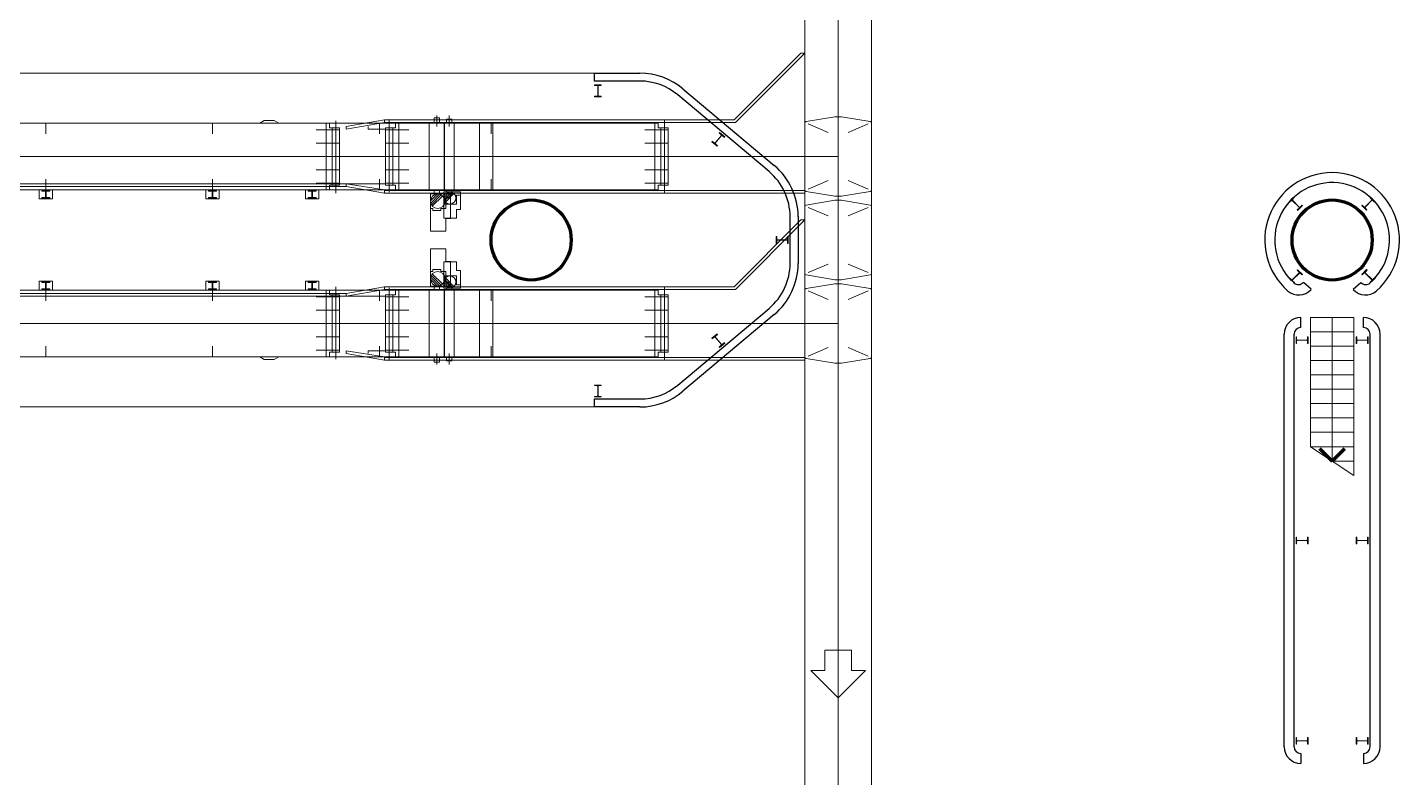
# Model space of a CAD drawing. Header units: metres. Extents: x 1807 to 3745, y 842 to 1968.
# Drawn here: x 3502.45 to 3523.01, y 1359.95 to 1371.18 of the extents above; entities that cross this region are included whole.
import ezdxf

# ---------------------------------------------------------------- set-up
doc = ezdxf.new("R2010")
doc.units = ezdxf.units.M
doc.header["$MEASUREMENT"] = 0
doc.layers.add('Level 1', color=7, linetype='Continuous', lineweight=0)

msp = doc.modelspace()

# ---------------------------------------------------------------- linework, layer by layer
at = {"layer": 'Level 1', "color": 7, "linetype": 'Continuous', "lineweight": 0}
for p, q in [((3514.1, 1265.482), (3514.1, 1396.1)), ((3515.1, 1265.482), (3515.1, 1396.1)), ((3513.043, 1369.8), (3514.043, 1370.8)), ((3513.06, 1369.76), (3514.1, 1370.8)), ((3514.043, 1370.8), (3514.1, 1370.8)), ((3511.63, 1370.5), (3486.27, 1370.5)), ((3513.643, 1369.116), (3512.273, 1370.266)), ((3511.853, 1369.75), (3486.047, 1369.75)), ((3502.728, 1369.75), (3502.728, 1369.59)), ((3505.228, 1369.75), (3505.228, 1369.59)), ((3506.003, 1369.79), (3505.934, 1369.75)), ((3506.003, 1369.79), (3506.153, 1369.79)), ((3506.223, 1369.75), (3506.153, 1369.79)), ((3506.978, 1369.75), (3506.928, 1369.75)), ((3506.978, 1369.68), (3506.978, 1369.75)), ((3507.128, 1369.68), (3506.978, 1369.68)), ((3507.128, 1368.82), (3507.128, 1369.68)), ((3507.228, 1369.7), (3507.803, 1369.8)), ((3507.803, 1369.76), (3507.228, 1369.66)), ((3507.228, 1369.66), (3507.228, 1369.7)), ((3507.559, 1369.7), (3507.559, 1369.66)), ((3507.818, 1369.66), (3507.559, 1369.66)), ((3507.728, 1369.75), (3507.728, 1369.59)), ((3512, 1369.8), (3507.803, 1369.8)), ((3507.803, 1369.76), (3507.803, 1369.8)), ((3512, 1369.76), (3507.803, 1369.76)), ((3507.819, 1369.68), (3507.819, 1368.82)), ((3507.819, 1369.68), (3507.969, 1369.68)), ((3507.968, 1369.75), (3508.018, 1369.75)), ((3507.969, 1369.68), (3507.969, 1369.75)), ((3508.688, 1369.76), (3508.488, 1369.76)), ((3508.548, 1369.83), (3508.548, 1369.76)), ((3508.628, 1369.83), (3508.548, 1369.83)), ((3508.628, 1369.83), (3508.628, 1369.76)), ((3508.847, 1369.76), (3508.697, 1369.76)), ((3508.812, 1369.81), (3508.732, 1369.81)), ((3508.732, 1369.81), (3508.732, 1369.76)), ((3508.812, 1369.81), (3508.812, 1369.76)), ((3509.4, 1369.59), (3509.4, 1369.75)), ((3511.903, 1369.75), (3511.853, 1369.75)), ((3511.903, 1369.68), (3511.903, 1369.75)), ((3512.053, 1369.68), (3511.903, 1369.68)), ((3512, 1369.8), (3512.72, 1369.8)), ((3512, 1368.7), (3512, 1369.8)), ((3512, 1369.76), (3512.72, 1369.76)), ((3512.053, 1368.82), (3512.053, 1369.68)), ((3512.72, 1369.8), (3513.043, 1369.8)), ((3512.72, 1369.76), (3513.06, 1369.76)), ((3514.1, 1369.749), (3514.1, 1368.751)), ((3514.55, 1369.845), (3514.121, 1369.774)), ((3514.15, 1369.738), (3514.45, 1369.611)), ((3514.65, 1369.845), (3514.55, 1369.845)), ((3514.65, 1369.845), (3515.079, 1369.774)), ((3515.05, 1369.738), (3514.75, 1369.611)), ((3515.1, 1369.749), (3515.1, 1368.751)), ((3515.1, 1369.749), (3515.1, 1368.751)), ((3507.128, 1369.65), (3506.778, 1369.65)), ((3507.128, 1369.45), (3506.778, 1369.45)), ((3507.819, 1369.65), (3508.169, 1369.65)), ((3507.819, 1369.45), (3508.169, 1369.45)), ((3512.053, 1369.65), (3511.703, 1369.65)), ((3512.053, 1369.45), (3511.703, 1369.45)), ((3507.128, 1369.25), (3506.778, 1369.25)), ((3507.819, 1369.25), (3508.169, 1369.25)), ((3512.053, 1369.25), (3511.703, 1369.25)), ((3512.721, 1369.251), (3512.719, 1369.249)), ((3512.721, 1369.249), (3512.719, 1369.251)), ((3514.601, 1369.251), (3514.599, 1369.249)), ((3514.601, 1369.249), (3514.599, 1369.251)), ((3514.599, 1369.251), (3514.601, 1369.249)), ((3514.601, 1369.251), (3514.599, 1369.249)), ((3507.128, 1369.05), (3506.778, 1369.05)), ((3507.819, 1369.05), (3508.169, 1369.05)), ((3512.053, 1369.05), (3511.703, 1369.05)), ((3507.818, 1368.84), (3488.228, 1368.84)), ((3502.728, 1368.91), (3502.728, 1368.75)), ((3505.228, 1368.91), (3505.228, 1368.75)), ((3507.128, 1368.85), (3506.778, 1368.85)), ((3507.228, 1368.8), (3507.228, 1368.84)), ((3507.228, 1368.84), (3507.803, 1368.75)), ((3507.728, 1368.91), (3507.728, 1368.75)), ((3507.819, 1368.85), (3508.169, 1368.85)), ((3509.4, 1368.75), (3509.4, 1368.91)), ((3512.053, 1368.85), (3511.703, 1368.85)), ((3514.15, 1368.762), (3514.45, 1368.889)), ((3515.05, 1368.762), (3514.75, 1368.889)), ((3511.853, 1368.75), (3487.489, 1368.75)), ((3507.228, 1368.8), (3488.228, 1368.8)), ((3502.628, 1368.616), (3502.628, 1368.75)), ((3502.628, 1368.75), (3502.828, 1368.75)), ((3502.668, 1368.74), (3502.788, 1368.74)), ((3502.668, 1368.74), (3502.668, 1368.73)), ((3502.668, 1368.73), (3502.723, 1368.73)), ((3502.668, 1368.636), (3502.668, 1368.626)), ((3502.668, 1368.636), (3502.723, 1368.636)), ((3502.688, 1368.75), (3502.688, 1368.74)), ((3502.723, 1368.73), (3502.723, 1368.636)), ((3502.733, 1368.73), (3502.788, 1368.73)), ((3502.733, 1368.73), (3502.733, 1368.636)), ((3502.733, 1368.636), (3502.788, 1368.636)), ((3502.768, 1368.75), (3502.768, 1368.74)), ((3502.788, 1368.74), (3502.788, 1368.73)), ((3502.788, 1368.636), (3502.788, 1368.626)), ((3502.828, 1368.616), (3502.828, 1368.75)), ((3505.128, 1368.616), (3505.128, 1368.75)), ((3505.128, 1368.75), (3505.328, 1368.75)), ((3505.168, 1368.74), (3505.288, 1368.74)), ((3505.168, 1368.74), (3505.168, 1368.73)), ((3505.168, 1368.73), (3505.223, 1368.73)), ((3505.168, 1368.636), (3505.168, 1368.626)), ((3505.168, 1368.636), (3505.223, 1368.636)), ((3505.188, 1368.75), (3505.188, 1368.74)), ((3505.223, 1368.73), (3505.223, 1368.636)), ((3505.233, 1368.73), (3505.288, 1368.73)), ((3505.233, 1368.73), (3505.233, 1368.636)), ((3505.233, 1368.636), (3505.288, 1368.636)), ((3505.268, 1368.75), (3505.268, 1368.74)), ((3505.288, 1368.74), (3505.288, 1368.73)), ((3505.288, 1368.636), (3505.288, 1368.626)), ((3505.328, 1368.616), (3505.328, 1368.75)), ((3506.62, 1368.616), (3506.62, 1368.75)), ((3506.62, 1368.75), (3506.82, 1368.75)), ((3506.66, 1368.74), (3506.78, 1368.74)), ((3506.66, 1368.74), (3506.66, 1368.73)), ((3506.66, 1368.73), (3506.715, 1368.73)), ((3506.66, 1368.636), (3506.66, 1368.626)), ((3506.66, 1368.636), (3506.715, 1368.636)), ((3506.68, 1368.75), (3506.68, 1368.74)), ((3506.715, 1368.73), (3506.715, 1368.636)), ((3506.725, 1368.73), (3506.78, 1368.73)), ((3506.725, 1368.73), (3506.725, 1368.636)), ((3506.725, 1368.636), (3506.78, 1368.636)), ((3506.76, 1368.75), (3506.76, 1368.74)), ((3506.78, 1368.74), (3506.78, 1368.73)), ((3506.78, 1368.636), (3506.78, 1368.626)), ((3506.82, 1368.616), (3506.82, 1368.75)), ((3506.978, 1368.75), (3506.928, 1368.75)), ((3507.128, 1368.82), (3506.978, 1368.82)), ((3506.978, 1368.82), (3506.978, 1368.75)), ((3507.803, 1368.7), (3507.228, 1368.8)), ((3507.803, 1368.7), (3507.803, 1368.75)), ((3512, 1368.74), (3507.803, 1368.74)), ((3512, 1368.7), (3507.803, 1368.7)), ((3507.819, 1368.82), (3507.969, 1368.82)), ((3507.968, 1368.75), (3508.018, 1368.75)), ((3507.969, 1368.82), (3507.969, 1368.75)), ((3508.688, 1368.74), (3508.488, 1368.74)), ((3508.492, 1368.69), (3508.492, 1368.472)), ((3508.492, 1368.69), (3508.792, 1368.69)), ((3508.493, 1368.587), (3508.596, 1368.69)), ((3508.496, 1368.554), (3508.628, 1368.687)), ((3508.506, 1368.529), (3508.654, 1368.677)), ((3508.52, 1368.508), (3508.675, 1368.663)), ((3508.548, 1368.74), (3508.548, 1368.69)), ((3508.628, 1368.74), (3508.628, 1368.69)), ((3508.692, 1368.72), (3508.692, 1368.538)), ((3508.692, 1368.72), (3508.942, 1368.72)), ((3508.692, 1368.634), (3508.779, 1368.72)), ((3508.695, 1368.607), (3508.805, 1368.717)), ((3508.847, 1368.74), (3508.697, 1368.74)), ((3508.703, 1368.586), (3508.827, 1368.709)), ((3508.715, 1368.568), (3508.844, 1368.697)), ((3508.72, 1368.63), (3508.792, 1368.63)), ((3508.72, 1368.63), (3508.72, 1368.472)), ((3508.732, 1368.74), (3508.732, 1368.72)), ((3508.792, 1368.69), (3508.792, 1368.63)), ((3508.812, 1368.74), (3508.812, 1368.72)), ((3508.882, 1368.67), (3508.942, 1368.67)), ((3508.882, 1368.67), (3508.882, 1368.538)), ((3508.942, 1368.72), (3508.942, 1368.67)), ((3511.903, 1368.75), (3511.853, 1368.75)), ((3512.053, 1368.82), (3511.903, 1368.82)), ((3511.903, 1368.82), (3511.903, 1368.75)), ((3512, 1368.74), (3512.72, 1368.74)), ((3512, 1368.7), (3512.72, 1368.7)), ((3512.72, 1368.74), (3514.1, 1368.74)), ((3512.72, 1368.7), (3514.1, 1368.7)), ((3514.55, 1368.655), (3514.121, 1368.727)), ((3514.65, 1368.655), (3514.55, 1368.655)), ((3514.65, 1368.655), (3515.079, 1368.727)), ((3502.628, 1368.616), (3502.828, 1368.616)), ((3502.668, 1368.626), (3502.788, 1368.626)), ((3505.128, 1368.616), (3505.328, 1368.616)), ((3505.168, 1368.626), (3505.288, 1368.626)), ((3506.62, 1368.616), (3506.82, 1368.616)), ((3506.66, 1368.626), (3506.78, 1368.626)), ((3508.492, 1368.472), (3508.528, 1368.472)), ((3508.528, 1368.472), (3508.528, 1368.442)), ((3508.528, 1368.442), (3508.649, 1368.442)), ((3508.648, 1368.472), (3508.648, 1368.442)), ((3508.648, 1368.472), (3508.72, 1368.472)), ((3508.692, 1368.538), (3508.882, 1368.538)), ((3514.1, 1368.499), (3514.1, 1367.501)), ((3514.55, 1368.595), (3514.121, 1368.523)), ((3514.15, 1368.488), (3514.45, 1368.361)), ((3514.65, 1368.595), (3514.55, 1368.595)), ((3514.599, 1368.626), (3514.601, 1368.624)), ((3514.601, 1368.626), (3514.599, 1368.624)), ((3514.65, 1368.595), (3515.079, 1368.523)), ((3515.05, 1368.488), (3514.75, 1368.361)), ((3515.1, 1368.499), (3515.1, 1367.501)), ((3515.1, 1368.499), (3515.1, 1367.501)), ((3513.043, 1367.3), (3514.043, 1368.3)), ((3513.06, 1367.26), (3514.1, 1368.3)), ((3514, 1367.65), (3514, 1368.35)), ((3514.043, 1368.3), (3514.1, 1368.3)), ((3514.599, 1368.001), (3514.601, 1367.999)), ((3514.601, 1368.001), (3514.599, 1367.999)), ((3514.15, 1367.512), (3514.45, 1367.639)), ((3515.05, 1367.512), (3514.75, 1367.639)), ((3508.492, 1367.528), (3508.528, 1367.528)), ((3508.492, 1367.31), (3508.492, 1367.528)), ((3508.493, 1367.413), (3508.596, 1367.31)), ((3508.496, 1367.446), (3508.628, 1367.313)), ((3508.506, 1367.471), (3508.654, 1367.323)), ((3508.52, 1367.492), (3508.675, 1367.338)), ((3508.528, 1367.558), (3508.649, 1367.558)), ((3508.528, 1367.528), (3508.528, 1367.558)), ((3508.648, 1367.528), (3508.648, 1367.558)), ((3508.648, 1367.528), (3508.72, 1367.528)), ((3508.692, 1367.462), (3508.882, 1367.462)), ((3508.692, 1367.28), (3508.692, 1367.462)), ((3508.695, 1367.393), (3508.805, 1367.283)), ((3508.703, 1367.414), (3508.827, 1367.291)), ((3508.715, 1367.432), (3508.844, 1367.303)), ((3508.72, 1367.37), (3508.72, 1367.528)), ((3508.882, 1367.33), (3508.882, 1367.462)), ((3514.55, 1367.405), (3514.121, 1367.477)), ((3514.65, 1367.405), (3514.55, 1367.405)), ((3514.65, 1367.405), (3515.079, 1367.477)), ((3511.853, 1367.25), (3486.047, 1367.25)), ((3507.228, 1367.2), (3488.228, 1367.2)), ((3502.628, 1367.384), (3502.628, 1367.25)), ((3502.628, 1367.384), (3502.828, 1367.384)), ((3502.628, 1367.25), (3502.828, 1367.25)), ((3502.668, 1367.374), (3502.788, 1367.374)), ((3502.668, 1367.364), (3502.668, 1367.374)), ((3502.668, 1367.364), (3502.723, 1367.364)), ((3502.668, 1367.27), (3502.723, 1367.27)), ((3502.668, 1367.26), (3502.668, 1367.27)), ((3502.668, 1367.26), (3502.788, 1367.26)), ((3502.688, 1367.25), (3502.688, 1367.26)), ((3502.723, 1367.27), (3502.723, 1367.364)), ((3502.728, 1367.09), (3502.728, 1367.25)), ((3502.733, 1367.364), (3502.788, 1367.364)), ((3502.733, 1367.27), (3502.733, 1367.364)), ((3502.733, 1367.27), (3502.788, 1367.27)), ((3502.768, 1367.25), (3502.768, 1367.26)), ((3502.788, 1367.364), (3502.788, 1367.374)), ((3502.788, 1367.26), (3502.788, 1367.27)), ((3502.828, 1367.384), (3502.828, 1367.25)), ((3505.128, 1367.384), (3505.128, 1367.25)), ((3505.128, 1367.384), (3505.328, 1367.384)), ((3505.128, 1367.25), (3505.328, 1367.25)), ((3505.168, 1367.374), (3505.288, 1367.374)), ((3505.168, 1367.364), (3505.168, 1367.374)), ((3505.168, 1367.364), (3505.223, 1367.364)), ((3505.168, 1367.27), (3505.223, 1367.27)), ((3505.168, 1367.26), (3505.168, 1367.27)), ((3505.168, 1367.26), (3505.288, 1367.26)), ((3505.188, 1367.25), (3505.188, 1367.26)), ((3505.223, 1367.27), (3505.223, 1367.364)), ((3505.228, 1367.09), (3505.228, 1367.25)), ((3505.233, 1367.364), (3505.288, 1367.364)), ((3505.233, 1367.27), (3505.233, 1367.364)), ((3505.233, 1367.27), (3505.288, 1367.27)), ((3505.268, 1367.25), (3505.268, 1367.26)), ((3505.288, 1367.364), (3505.288, 1367.374)), ((3505.288, 1367.26), (3505.288, 1367.27)), ((3505.328, 1367.384), (3505.328, 1367.25)), ((3506.62, 1367.384), (3506.62, 1367.25)), ((3506.62, 1367.384), (3506.82, 1367.384)), ((3506.62, 1367.25), (3506.82, 1367.25)), ((3506.66, 1367.374), (3506.78, 1367.374)), ((3506.66, 1367.364), (3506.66, 1367.374)), ((3506.66, 1367.364), (3506.715, 1367.364)), ((3506.66, 1367.27), (3506.715, 1367.27)), ((3506.66, 1367.26), (3506.66, 1367.27)), ((3506.66, 1367.26), (3506.78, 1367.26)), ((3506.68, 1367.25), (3506.68, 1367.26)), ((3506.715, 1367.27), (3506.715, 1367.364)), ((3506.725, 1367.364), (3506.78, 1367.364)), ((3506.725, 1367.27), (3506.725, 1367.364)), ((3506.725, 1367.27), (3506.78, 1367.27)), ((3506.76, 1367.25), (3506.76, 1367.26)), ((3506.78, 1367.364), (3506.78, 1367.374)), ((3506.78, 1367.26), (3506.78, 1367.27)), ((3506.82, 1367.384), (3506.82, 1367.25)), ((3506.978, 1367.25), (3506.928, 1367.25)), ((3506.978, 1367.18), (3506.978, 1367.25)), ((3507.228, 1367.2), (3507.803, 1367.3)), ((3507.803, 1367.26), (3507.228, 1367.16)), ((3507.228, 1367.16), (3507.228, 1367.2)), ((3507.728, 1367.09), (3507.728, 1367.25)), ((3512, 1367.3), (3507.803, 1367.3)), ((3507.803, 1367.26), (3507.803, 1367.3)), ((3512, 1367.26), (3507.803, 1367.26)), ((3507.968, 1367.25), (3508.018, 1367.25)), ((3507.969, 1367.18), (3507.969, 1367.25)), ((3508.688, 1367.26), (3508.488, 1367.26)), ((3508.492, 1367.31), (3508.792, 1367.31)), ((3508.548, 1367.26), (3508.548, 1367.31)), ((3508.628, 1367.26), (3508.628, 1367.31)), ((3508.692, 1367.367), (3508.779, 1367.28)), ((3508.692, 1367.28), (3508.942, 1367.28)), ((3508.847, 1367.26), (3508.697, 1367.26)), ((3508.72, 1367.37), (3508.792, 1367.37)), ((3508.732, 1367.26), (3508.732, 1367.28)), ((3508.792, 1367.31), (3508.792, 1367.37)), ((3508.812, 1367.26), (3508.812, 1367.28)), ((3508.882, 1367.33), (3508.942, 1367.33)), ((3508.942, 1367.28), (3508.942, 1367.33)), ((3509.4, 1367.09), (3509.4, 1367.25)), ((3511.903, 1367.25), (3511.853, 1367.25)), ((3511.903, 1367.18), (3511.903, 1367.25)), ((3512, 1367.3), (3512.72, 1367.3)), ((3512, 1366.2), (3512, 1367.3)), ((3512, 1367.26), (3512.72, 1367.26)), ((3512.72, 1367.3), (3513.043, 1367.3)), ((3512.72, 1367.26), (3513.06, 1367.26)), ((3514.1, 1367.249), (3514.1, 1366.251)), ((3514.55, 1367.345), (3514.121, 1367.273)), ((3514.15, 1367.238), (3514.45, 1367.111)), ((3514.65, 1367.345), (3514.55, 1367.345)), ((3514.599, 1367.376), (3514.601, 1367.374)), ((3514.601, 1367.376), (3514.599, 1367.374)), ((3514.65, 1367.345), (3515.079, 1367.273)), ((3515.05, 1367.238), (3514.75, 1367.111)), ((3515.1, 1367.249), (3515.1, 1366.251)), ((3515.1, 1367.249), (3515.1, 1366.251)), ((3507.818, 1367.16), (3488.228, 1367.16)), ((3507.128, 1367.15), (3506.778, 1367.15)), ((3507.128, 1367.18), (3506.978, 1367.18)), ((3507.128, 1367.18), (3507.128, 1366.32)), ((3507.819, 1366.32), (3507.819, 1367.18)), ((3507.819, 1367.18), (3507.969, 1367.18)), ((3507.819, 1367.15), (3508.169, 1367.15)), ((3512.053, 1367.15), (3511.703, 1367.15)), ((3512.053, 1367.18), (3511.903, 1367.18)), ((3512.053, 1367.18), (3512.053, 1366.32)), ((3507.128, 1366.95), (3506.778, 1366.95)), ((3507.819, 1366.95), (3508.169, 1366.95)), ((3512.053, 1366.95), (3511.703, 1366.95)), ((3512.273, 1365.734), (3513.643, 1366.884)), ((3522, 1364.69), (3522, 1366.84)), ((3507.128, 1366.75), (3506.778, 1366.75)), ((3507.819, 1366.75), (3508.169, 1366.75)), ((3512.053, 1366.75), (3511.703, 1366.75)), ((3512.721, 1366.751), (3512.719, 1366.749)), ((3512.721, 1366.749), (3512.719, 1366.751)), ((3514.601, 1366.751), (3514.599, 1366.749)), ((3514.601, 1366.749), (3514.599, 1366.751)), ((3514.599, 1366.751), (3514.601, 1366.749)), ((3514.601, 1366.751), (3514.599, 1366.749)), ((3502.728, 1366.25), (3502.728, 1366.41)), ((3505.228, 1366.25), (3505.228, 1366.41)), ((3507.128, 1366.55), (3506.778, 1366.55)), ((3507.728, 1366.25), (3507.728, 1366.41)), ((3507.819, 1366.55), (3508.169, 1366.55)), ((3509.4, 1366.25), (3509.4, 1366.41)), ((3512.053, 1366.55), (3511.703, 1366.55)), ((3514.15, 1366.262), (3514.45, 1366.389)), ((3515.05, 1366.262), (3514.75, 1366.389)), ((3511.853, 1366.25), (3486.047, 1366.25)), ((3506.003, 1366.21), (3505.934, 1366.25)), ((3506.003, 1366.21), (3506.153, 1366.21)), ((3506.223, 1366.25), (3506.153, 1366.21)), ((3507.128, 1366.35), (3506.778, 1366.35)), ((3506.978, 1366.25), (3506.928, 1366.25)), ((3507.128, 1366.32), (3506.978, 1366.32)), ((3506.978, 1366.32), (3506.978, 1366.25)), ((3507.228, 1366.3), (3507.228, 1366.34)), ((3507.228, 1366.34), (3507.803, 1366.25)), ((3507.803, 1366.2), (3507.228, 1366.3)), ((3507.559, 1366.3), (3507.559, 1366.34)), ((3507.818, 1366.34), (3507.559, 1366.34)), ((3507.803, 1366.2), (3507.803, 1366.25)), ((3512, 1366.24), (3507.803, 1366.24)), ((3512, 1366.2), (3507.803, 1366.2)), ((3507.819, 1366.35), (3508.169, 1366.35)), ((3507.819, 1366.32), (3507.969, 1366.32)), ((3507.968, 1366.25), (3508.018, 1366.25)), ((3507.969, 1366.32), (3507.969, 1366.25)), ((3508.688, 1366.24), (3508.488, 1366.24)), ((3508.548, 1366.17), (3508.548, 1366.24)), ((3508.628, 1366.17), (3508.548, 1366.17)), ((3508.628, 1366.17), (3508.628, 1366.24)), ((3508.847, 1366.24), (3508.697, 1366.24)), ((3508.732, 1366.19), (3508.732, 1366.24)), ((3508.812, 1366.19), (3508.732, 1366.19)), ((3508.812, 1366.19), (3508.812, 1366.24)), ((3512.053, 1366.35), (3511.703, 1366.35)), ((3511.903, 1366.25), (3511.853, 1366.25)), ((3512.053, 1366.32), (3511.903, 1366.32)), ((3511.903, 1366.32), (3511.903, 1366.25)), ((3512, 1366.24), (3512.72, 1366.24)), ((3512, 1366.2), (3512.72, 1366.2)), ((3512.72, 1366.24), (3514.1, 1366.24)), ((3512.72, 1366.2), (3514.1, 1366.2)), ((3514.55, 1366.155), (3514.121, 1366.227)), ((3514.65, 1366.155), (3515.079, 1366.227)), ((3514.65, 1366.155), (3514.55, 1366.155)), ((3514.599, 1366.126), (3514.601, 1366.124)), ((3514.601, 1366.126), (3514.599, 1366.124)), ((3486.27, 1365.5), (3511.63, 1365.5)), ((3514.4, 1361.855), (3514.8, 1361.855)), ((3514.4, 1361.855), (3514.4, 1361.555)), ((3514.8, 1361.855), (3514.8, 1361.555)), ((3514.19, 1361.555), (3514.6, 1361.145)), ((3514.19, 1361.555), (3514.4, 1361.555)), ((3514.599, 1361.501), (3514.601, 1361.499)), ((3514.601, 1361.501), (3514.599, 1361.499)), ((3515.01, 1361.555), (3514.6, 1361.145)), ((3514.8, 1361.555), (3515.01, 1361.555)), ((3514.599, 1361.146), (3514.601, 1361.144)), ((3514.601, 1361.146), (3514.599, 1361.144))]:
    msp.add_line(p, q, dxfattribs=at)
at = {"layer": 'Level 1', "color": 7, "linetype": 'Continuous', "lineweight": 0, "ltscale": 4}
for p, q in [((3514.6, 1265.482), (3514.6, 1396.1)), ((3508.588, 1369.7), (3508.588, 1369.864)), ((3508.772, 1369.7), (3508.772, 1369.864)), ((3506.928, 1368.75), (3506.928, 1369.75)), ((3507.018, 1368.82), (3507.018, 1369.68)), ((3507.073, 1368.7), (3507.073, 1369.785)), ((3507.874, 1369.8), (3507.874, 1368.715)), ((3507.929, 1369.68), (3507.929, 1368.82)), ((3508.019, 1369.75), (3508.019, 1368.75)), ((3508.475, 1369.75), (3508.475, 1368.75)), ((3508.697, 1369.75), (3508.697, 1368.75)), ((3508.701, 1369.75), (3508.701, 1368.75)), ((3508.847, 1369.75), (3508.847, 1368.75)), ((3509.228, 1368.75), (3509.228, 1369.75)), ((3509.428, 1368.75), (3509.428, 1369.75)), ((3511.853, 1368.75), (3511.853, 1369.75)), ((3511.943, 1368.82), (3511.943, 1369.68)), ((3511.998, 1368.7), (3511.998, 1369.785)), ((3485.18, 1369.25), (3512.72, 1369.25)), ((3514.6, 1369.25), (3512.72, 1369.25)), ((3508.792, 1368.63), (3508.792, 1368.322)), ((3508.942, 1368.67), (3508.942, 1368.458)), ((3508.492, 1368.134), (3508.492, 1368.472)), ((3508.692, 1368.326), (3508.692, 1368.538)), ((3508.882, 1368.458), (3508.882, 1368.326)), ((3508.882, 1368.458), (3508.942, 1368.458)), ((3508.882, 1368.326), (3508.692, 1368.326)), ((3508.72, 1368.322), (3508.792, 1368.322)), ((3508.72, 1368.322), (3508.72, 1368.134)), ((3508.72, 1368.134), (3508.492, 1368.134)), ((3508.492, 1367.866), (3508.492, 1367.528)), ((3508.72, 1367.866), (3508.492, 1367.866)), ((3508.72, 1367.678), (3508.72, 1367.866)), ((3508.692, 1367.674), (3508.692, 1367.462)), ((3508.882, 1367.674), (3508.692, 1367.674)), ((3508.72, 1367.678), (3508.792, 1367.678)), ((3508.792, 1367.37), (3508.792, 1367.678)), ((3508.882, 1367.542), (3508.882, 1367.674)), ((3508.882, 1367.542), (3508.942, 1367.542)), ((3508.942, 1367.33), (3508.942, 1367.542)), ((3506.928, 1367.25), (3506.928, 1366.25)), ((3507.073, 1367.3), (3507.073, 1366.215)), ((3507.874, 1366.2), (3507.874, 1367.285)), ((3508.019, 1366.25), (3508.019, 1367.25)), ((3508.475, 1366.25), (3508.475, 1367.25)), ((3508.697, 1366.25), (3508.697, 1367.25)), ((3508.701, 1366.25), (3508.701, 1367.25)), ((3508.847, 1366.25), (3508.847, 1367.25)), ((3509.228, 1366.25), (3509.228, 1367.25)), ((3509.428, 1366.25), (3509.428, 1367.25)), ((3511.853, 1367.25), (3511.853, 1366.25)), ((3511.998, 1367.3), (3511.998, 1366.215)), ((3507.018, 1367.18), (3507.018, 1366.32)), ((3507.929, 1366.32), (3507.929, 1367.18)), ((3511.943, 1367.18), (3511.943, 1366.32)), ((3485.18, 1366.75), (3512.72, 1366.75)), ((3514.6, 1366.75), (3512.72, 1366.75)), ((3508.588, 1366.3), (3508.588, 1366.136)), ((3508.772, 1366.3), (3508.772, 1366.136))]:
    msp.add_line(p, q, dxfattribs=at)
at = {"layer": 'Level 1', "color": 7, "linetype": 'Continuous', "lineweight": 30}
for p, q in [((3510.95, 1370.38), (3510.95, 1370.5)), ((3510.95, 1370.5), (3511.63, 1370.5)), ((3511.63, 1370.38), (3510.95, 1370.38)), ((3513.566, 1369.024), (3512.196, 1370.174)), ((3512.273, 1370.266), (3513.643, 1369.116)), ((3513.88, 1367.65), (3513.88, 1368.35)), ((3514, 1368.35), (3514, 1367.65)), ((3521.687, 1367.262), (3521.569, 1367.366)), ((3521.687, 1367.262), (3521.569, 1367.366)), ((3522.313, 1367.262), (3522.431, 1367.366)), ((3512.196, 1365.826), (3513.566, 1366.976)), ((3513.643, 1366.884), (3512.273, 1365.734)), ((3521.531, 1366.69), (3521.531, 1366.84)), ((3522.47, 1366.69), (3522.47, 1366.84)), ((3521.281, 1360.41), (3521.281, 1366.59)), ((3521.431, 1360.41), (3521.431, 1366.59)), ((3522.57, 1360.41), (3522.57, 1366.59)), ((3522.72, 1360.41), (3522.72, 1366.59)), ((3510.95, 1365.62), (3511.63, 1365.62)), ((3510.95, 1365.5), (3510.95, 1365.62)), ((3511.63, 1365.5), (3510.95, 1365.5)), ((3521.531, 1360.31), (3521.531, 1360.16)), ((3522.47, 1360.31), (3522.47, 1360.16))]:
    msp.add_line(p, q, dxfattribs=at)
at = {"layer": 'Level 1', "color": 7, "linetype": 'Continuous', "lineweight": 13}
for p, q in [((3511.051, 1370.322), (3510.95, 1370.322)), ((3510.95, 1370.322), (3510.95, 1370.314)), ((3510.95, 1370.314), (3510.991, 1370.314)), ((3510.998, 1370.307), (3510.998, 1370.16)), ((3511.003, 1370.16), (3511.003, 1370.307)), ((3511.011, 1370.314), (3511.051, 1370.314)), ((3511.051, 1370.314), (3511.051, 1370.322)), ((3510.991, 1370.152), (3510.95, 1370.152)), ((3510.95, 1370.152), (3510.95, 1370.144)), ((3510.95, 1370.144), (3511.051, 1370.144)), ((3511.051, 1370.152), (3511.011, 1370.152)), ((3511.051, 1370.144), (3511.051, 1370.152)), ((3512.708, 1369.472), (3512.713, 1369.479)), ((3512.786, 1369.407), (3512.708, 1369.472)), ((3512.713, 1369.479), (3512.745, 1369.452)), ((3512.755, 1369.453), (3512.85, 1369.566)), ((3512.853, 1369.563), (3512.759, 1369.45)), ((3512.817, 1369.603), (3512.823, 1369.609)), ((3512.849, 1369.576), (3512.817, 1369.603)), ((3512.823, 1369.609), (3512.9, 1369.543)), ((3512.895, 1369.537), (3512.864, 1369.564)), ((3512.9, 1369.543), (3512.895, 1369.537)), ((3512.76, 1369.439), (3512.791, 1369.413)), ((3512.791, 1369.413), (3512.786, 1369.407)), ((3521.357, 1368.57), (3521.429, 1368.642)), ((3521.434, 1368.636), (3521.405, 1368.607)), ((3521.429, 1368.642), (3521.434, 1368.636)), ((3522.565, 1368.638), (3522.57, 1368.643)), ((3522.593, 1368.609), (3522.565, 1368.638)), ((3522.57, 1368.643), (3522.642, 1368.571)), ((3521.363, 1368.565), (3521.357, 1368.57)), ((3521.391, 1368.593), (3521.363, 1368.565)), ((3521.506, 1368.49), (3521.402, 1368.593)), ((3521.405, 1368.597), (3521.509, 1368.493)), ((3521.477, 1368.45), (3521.506, 1368.479)), ((3521.483, 1368.444), (3521.477, 1368.45)), ((3521.554, 1368.516), (3521.483, 1368.444)), ((3521.52, 1368.493), (3521.549, 1368.522)), ((3521.549, 1368.522), (3521.554, 1368.516)), ((3522.444, 1368.517), (3522.45, 1368.523)), ((3522.516, 1368.446), (3522.444, 1368.517)), ((3522.45, 1368.523), (3522.479, 1368.494)), ((3522.49, 1368.494), (3522.593, 1368.598)), ((3522.597, 1368.595), (3522.493, 1368.491)), ((3522.493, 1368.48), (3522.522, 1368.451)), ((3522.522, 1368.451), (3522.516, 1368.446)), ((3522.636, 1368.566), (3522.607, 1368.595)), ((3522.642, 1368.571), (3522.636, 1368.566)), ((3513.68, 1368.051), (3513.672, 1368.051)), ((3513.672, 1368.051), (3513.672, 1367.949)), ((3513.68, 1368.01), (3513.68, 1368.051)), ((3513.85, 1368.051), (3513.842, 1368.051)), ((3513.842, 1368.051), (3513.842, 1368.01)), ((3513.85, 1367.949), (3513.85, 1368.051)), ((3513.672, 1367.949), (3513.68, 1367.949)), ((3513.68, 1367.949), (3513.68, 1367.99)), ((3513.834, 1368.002), (3513.688, 1368.002)), ((3513.688, 1367.998), (3513.834, 1367.998)), ((3513.842, 1367.99), (3513.842, 1367.949)), ((3513.842, 1367.949), (3513.85, 1367.949)), ((3521.358, 1367.429), (3521.364, 1367.434)), ((3521.43, 1367.357), (3521.358, 1367.429)), ((3521.364, 1367.434), (3521.393, 1367.405)), ((3521.403, 1367.405), (3521.507, 1367.509)), ((3521.51, 1367.506), (3521.407, 1367.402)), ((3521.478, 1367.549), (3521.484, 1367.554)), ((3521.507, 1367.52), (3521.478, 1367.549)), ((3521.484, 1367.554), (3521.556, 1367.483)), ((3521.55, 1367.477), (3521.521, 1367.506)), ((3521.556, 1367.483), (3521.55, 1367.477)), ((3522.446, 1367.484), (3522.517, 1367.556)), ((3522.451, 1367.478), (3522.446, 1367.484)), ((3522.48, 1367.507), (3522.451, 1367.478)), ((3522.595, 1367.403), (3522.491, 1367.507)), ((3522.523, 1367.55), (3522.494, 1367.521)), ((3522.494, 1367.51), (3522.598, 1367.407)), ((3522.517, 1367.556), (3522.523, 1367.55)), ((3522.643, 1367.43), (3522.571, 1367.358)), ((3522.609, 1367.407), (3522.637, 1367.435)), ((3522.637, 1367.435), (3522.643, 1367.43)), ((3521.407, 1367.391), (3521.435, 1367.362)), ((3521.435, 1367.362), (3521.43, 1367.357)), ((3522.566, 1367.364), (3522.595, 1367.393)), ((3522.571, 1367.358), (3522.566, 1367.364)), ((3521.675, 1366.84), (3522.325, 1366.84)), ((3521.675, 1364.905), (3521.675, 1366.84)), ((3522.325, 1364.475), (3522.325, 1366.84)), ((3512.786, 1366.593), (3512.708, 1366.528)), ((3512.76, 1366.561), (3512.791, 1366.587)), ((3512.791, 1366.587), (3512.786, 1366.593)), ((3521.675, 1366.625), (3522.325, 1366.625)), ((3512.708, 1366.528), (3512.713, 1366.521)), ((3512.713, 1366.521), (3512.745, 1366.548)), ((3512.755, 1366.547), (3512.85, 1366.434)), ((3512.853, 1366.437), (3512.759, 1366.55)), ((3512.849, 1366.424), (3512.817, 1366.397)), ((3512.817, 1366.397), (3512.823, 1366.391)), ((3512.823, 1366.391), (3512.9, 1366.457)), ((3512.895, 1366.463), (3512.864, 1366.436)), ((3512.9, 1366.457), (3512.895, 1366.463)), ((3521.469, 1366.551), (3521.461, 1366.551)), ((3521.461, 1366.551), (3521.461, 1366.449)), ((3521.461, 1366.449), (3521.469, 1366.449)), ((3521.469, 1366.51), (3521.469, 1366.551)), ((3521.469, 1366.449), (3521.469, 1366.49)), ((3521.623, 1366.502), (3521.477, 1366.502)), ((3521.477, 1366.498), (3521.623, 1366.498)), ((3521.639, 1366.551), (3521.631, 1366.551)), ((3521.631, 1366.551), (3521.631, 1366.51)), ((3521.631, 1366.49), (3521.631, 1366.449)), ((3521.631, 1366.449), (3521.639, 1366.449)), ((3521.639, 1366.449), (3521.639, 1366.551)), ((3521.675, 1366.41), (3522.325, 1366.41)), ((3522.362, 1366.449), (3522.362, 1366.551)), ((3522.362, 1366.551), (3522.37, 1366.551)), ((3522.37, 1366.449), (3522.362, 1366.449)), ((3522.37, 1366.551), (3522.37, 1366.51)), ((3522.37, 1366.49), (3522.37, 1366.449)), ((3522.378, 1366.502), (3522.524, 1366.502)), ((3522.524, 1366.498), (3522.378, 1366.498)), ((3522.532, 1366.51), (3522.532, 1366.551)), ((3522.532, 1366.551), (3522.54, 1366.551)), ((3522.532, 1366.449), (3522.532, 1366.49)), ((3522.54, 1366.449), (3522.532, 1366.449)), ((3522.54, 1366.551), (3522.54, 1366.449)), ((3521.675, 1366.195), (3522.325, 1366.195)), ((3521.675, 1365.98), (3522.325, 1365.98)), ((3511.051, 1365.828), (3510.95, 1365.828)), ((3510.95, 1365.828), (3510.95, 1365.82)), ((3510.95, 1365.82), (3510.991, 1365.82)), ((3510.998, 1365.812), (3510.998, 1365.666)), ((3511.003, 1365.666), (3511.003, 1365.812)), ((3511.01, 1365.82), (3511.051, 1365.82)), ((3511.051, 1365.82), (3511.051, 1365.828)), ((3521.675, 1365.765), (3522.325, 1365.765)), ((3510.991, 1365.658), (3510.95, 1365.658)), ((3510.95, 1365.658), (3510.95, 1365.65)), ((3510.95, 1365.65), (3511.051, 1365.65)), ((3511.051, 1365.658), (3511.01, 1365.658)), ((3511.051, 1365.65), (3511.051, 1365.658)), ((3521.675, 1365.55), (3522.325, 1365.55)), ((3521.675, 1365.335), (3522.325, 1365.335)), ((3521.675, 1365.12), (3522.325, 1365.12)), ((3521.675, 1364.905), (3522.325, 1364.475)), ((3521.675, 1364.905), (3522.325, 1364.905)), ((3522.325, 1364.69), (3522, 1364.69)), ((3521.469, 1363.551), (3521.461, 1363.551)), ((3521.461, 1363.551), (3521.461, 1363.449)), ((3521.469, 1363.51), (3521.469, 1363.551)), ((3521.469, 1363.449), (3521.469, 1363.49)), ((3521.623, 1363.502), (3521.477, 1363.502)), ((3521.477, 1363.498), (3521.623, 1363.498)), ((3521.639, 1363.551), (3521.631, 1363.551)), ((3521.631, 1363.551), (3521.631, 1363.51)), ((3521.631, 1363.49), (3521.631, 1363.449)), ((3521.639, 1363.449), (3521.639, 1363.551)), ((3522.362, 1363.449), (3522.362, 1363.551)), ((3522.362, 1363.551), (3522.37, 1363.551)), ((3522.37, 1363.551), (3522.37, 1363.51)), ((3522.37, 1363.49), (3522.37, 1363.449)), ((3522.378, 1363.502), (3522.524, 1363.502)), ((3522.524, 1363.498), (3522.378, 1363.498)), ((3522.532, 1363.51), (3522.532, 1363.551)), ((3522.532, 1363.551), (3522.54, 1363.551)), ((3522.532, 1363.449), (3522.532, 1363.49)), ((3522.54, 1363.551), (3522.54, 1363.449)), ((3521.461, 1363.449), (3521.469, 1363.449)), ((3521.631, 1363.449), (3521.639, 1363.449)), ((3522.37, 1363.449), (3522.362, 1363.449)), ((3522.54, 1363.449), (3522.532, 1363.449)), ((3521.469, 1360.551), (3521.461, 1360.551)), ((3521.461, 1360.551), (3521.461, 1360.449)), ((3521.461, 1360.449), (3521.469, 1360.449)), ((3521.469, 1360.51), (3521.469, 1360.551)), ((3521.469, 1360.449), (3521.469, 1360.49)), ((3521.623, 1360.502), (3521.477, 1360.502)), ((3521.477, 1360.498), (3521.623, 1360.498)), ((3521.639, 1360.551), (3521.631, 1360.551)), ((3521.631, 1360.551), (3521.631, 1360.51)), ((3521.631, 1360.49), (3521.631, 1360.449)), ((3521.631, 1360.449), (3521.639, 1360.449)), ((3521.639, 1360.449), (3521.639, 1360.551)), ((3522.362, 1360.449), (3522.362, 1360.551)), ((3522.362, 1360.551), (3522.37, 1360.551)), ((3522.37, 1360.449), (3522.362, 1360.449)), ((3522.37, 1360.551), (3522.37, 1360.51)), ((3522.37, 1360.49), (3522.37, 1360.449)), ((3522.378, 1360.502), (3522.524, 1360.502)), ((3522.524, 1360.498), (3522.378, 1360.498)), ((3522.532, 1360.51), (3522.532, 1360.551)), ((3522.532, 1360.551), (3522.54, 1360.551)), ((3522.532, 1360.449), (3522.532, 1360.49)), ((3522.54, 1360.449), (3522.532, 1360.449)), ((3522.54, 1360.551), (3522.54, 1360.449))]:
    msp.add_line(p, q, dxfattribs=at)
at = {"layer": 'Level 1', "color": 7, "linetype": 'Continuous', "lineweight": 70}
for p, q in [((3521.811, 1364.879), (3522, 1364.69)), ((3522, 1364.69), (3522.189, 1364.879))]:
    msp.add_line(p, q, dxfattribs=at)
at = {"layer": 'Level 1', "color": 7, "linetype": 'Continuous', "lineweight": 0}
for centre, radius in [((3508.602, 1368.581), 0.109), ((3508.783, 1368.629), 0.091), ((3508.602, 1367.419), 0.109), ((3508.783, 1367.371), 0.091)]:
    msp.add_circle(centre, radius, dxfattribs=at)
at = {"layer": 'Level 1', "color": 7, "linetype": 'Continuous', "lineweight": 70}
for centre in [(3510, 1368), (3522, 1368)]:
    msp.add_circle(centre, 0.6, dxfattribs=at)
at = {"layer": 'Level 1', "color": 7, "linetype": 'Continuous', "lineweight": 0}
for centre, radius, start, end in [((3511.63, 1369.5), 1, 49.9899, 90), ((3514.125, 1369.749), 0.025, 99.4624, 180), ((3515.075, 1369.749), 0.025, 360, 80.5376), ((3513, 1368.35), 1, 0, 49.9895), ((3514.125, 1368.751), 0.025, 180, 260.5378), ((3515.075, 1368.751), 0.025, 279.4622, 360), ((3514.125, 1368.499), 0.025, 99.4624, 180), ((3515.075, 1368.499), 0.025, 360, 80.5376), ((3513, 1367.65), 1, 310.0101, 0), ((3514.125, 1367.501), 0.025, 180, 260.5378), ((3515.075, 1367.501), 0.025, 279.4622, 360), ((3514.125, 1367.249), 0.025, 99.4624, 180), ((3515.075, 1367.249), 0.025, 360, 80.5376), ((3514.125, 1366.251), 0.025, 180, 260.5378), ((3515.075, 1366.251), 0.025, 279.4622, 360), ((3511.63, 1366.5), 1, 270, 310.0105)]:
    msp.add_arc(centre, radius, start, end, dxfattribs=at)
at = {"layer": 'Level 1', "color": 7, "linetype": 'Continuous', "lineweight": 30}
for centre, radius, start, end in [((3511.63, 1369.5), 1, 49.9904, 89.9997), ((3511.63, 1369.5), 0.88, 49.9904, 89.9997), ((3513, 1368.35), 1, 0.0008, 49.9895), ((3513, 1368.35), 0.88, 0.0008, 49.9895), ((3522, 1368), 1.01, 311.2423, 228.7577), ((3522, 1368), 0.86, 311.6648, 225.1593), ((3513, 1367.65), 0.88, 310.0099, 0.0011), ((3513, 1367.65), 1, 310.0099, 0.0011), ((3521.499, 1367.427), 0.25, 228.4982, 318.4967), ((3521.499, 1367.427), 0.25, 228.4982, 318.4967), ((3521.494, 1367.432), 0.1, 228.4982, 318.4967), ((3521.494, 1367.432), 0.1, 228.4982, 318.4967), ((3522.501, 1367.427), 0.25, 221.5033, 311.5018), ((3522.506, 1367.432), 0.1, 221.5033, 311.5018), ((3521.531, 1366.59), 0.25, 90, 180), ((3522.47, 1366.59), 0.25, 0, 90), ((3521.531, 1366.59), 0.1, 90, 180), ((3522.47, 1366.59), 0.1, 0, 90), ((3511.63, 1366.5), 0.88, 270.0009, 310.0096), ((3511.63, 1366.5), 1, 270.0009, 310.0096), ((3521.531, 1360.41), 0.25, 180, 270), ((3521.531, 1360.41), 0.1, 180, 270), ((3522.47, 1360.41), 0.25, 270, 0), ((3522.47, 1360.41), 0.1, 270, 0)]:
    msp.add_arc(centre, radius, start, end, dxfattribs=at)
at = {"layer": 'Level 1', "color": 7, "linetype": 'Continuous', "lineweight": 13}
for centre, start, end in [((3510.991, 1370.307), 0, 90), ((3511.011, 1370.307), 90, 180), ((3510.991, 1370.16), 270, 0), ((3511.011, 1370.16), 180, 270), ((3512.75, 1369.458), 230, 320), ((3512.765, 1369.445), 140, 230), ((3512.844, 1369.571), 320, 50), ((3512.859, 1369.558), 50, 140), ((3521.397, 1368.588), 45, 135), ((3521.411, 1368.602), 135, 225), ((3521.501, 1368.484), 315, 45), ((3521.515, 1368.498), 225, 315), ((3522.484, 1368.499), 225, 315), ((3522.498, 1368.485), 135, 225), ((3522.588, 1368.603), 315, 45), ((3522.602, 1368.589), 45, 135), ((3513.688, 1368.01), 180, 270), ((3513.834, 1368.01), 270, 0), ((3513.688, 1367.99), 90, 180), ((3513.834, 1367.99), 0, 90), ((3521.398, 1367.411), 225, 315), ((3521.412, 1367.397), 135, 225), ((3521.502, 1367.515), 315, 45), ((3521.516, 1367.501), 45, 135), ((3522.485, 1367.502), 45, 135), ((3522.499, 1367.516), 135, 225), ((3522.589, 1367.398), 315, 45), ((3522.603, 1367.412), 225, 315), ((3512.75, 1366.542), 40, 130), ((3512.765, 1366.555), 130, 220), ((3512.844, 1366.429), 310, 40), ((3512.859, 1366.442), 220, 310), ((3521.477, 1366.51), 180, 270), ((3521.477, 1366.49), 90, 180), ((3521.623, 1366.51), 270, 0), ((3521.623, 1366.49), 0, 90), ((3522.378, 1366.51), 180, 270), ((3522.378, 1366.49), 90, 180), ((3522.524, 1366.51), 270, 0), ((3522.524, 1366.49), 0, 90), ((3510.991, 1365.812), 0, 90), ((3511.01, 1365.812), 90, 180), ((3510.991, 1365.666), 270, 0), ((3511.01, 1365.666), 180, 270), ((3521.477, 1363.51), 180, 270), ((3521.477, 1363.49), 90, 180), ((3521.623, 1363.51), 270, 0), ((3521.623, 1363.49), 0, 90), ((3522.378, 1363.51), 180, 270), ((3522.378, 1363.49), 90, 180), ((3522.524, 1363.51), 270, 0), ((3522.524, 1363.49), 0, 90), ((3521.477, 1360.51), 180, 270), ((3521.477, 1360.49), 90, 180), ((3521.623, 1360.51), 270, 0), ((3521.623, 1360.49), 0, 90), ((3522.378, 1360.51), 180, 270), ((3522.378, 1360.49), 90, 180), ((3522.524, 1360.51), 270, 0), ((3522.524, 1360.49), 0, 90)]:
    msp.add_arc(centre, 0.0076, start, end, dxfattribs=at)

doc.saveas('drawing.dxf')
